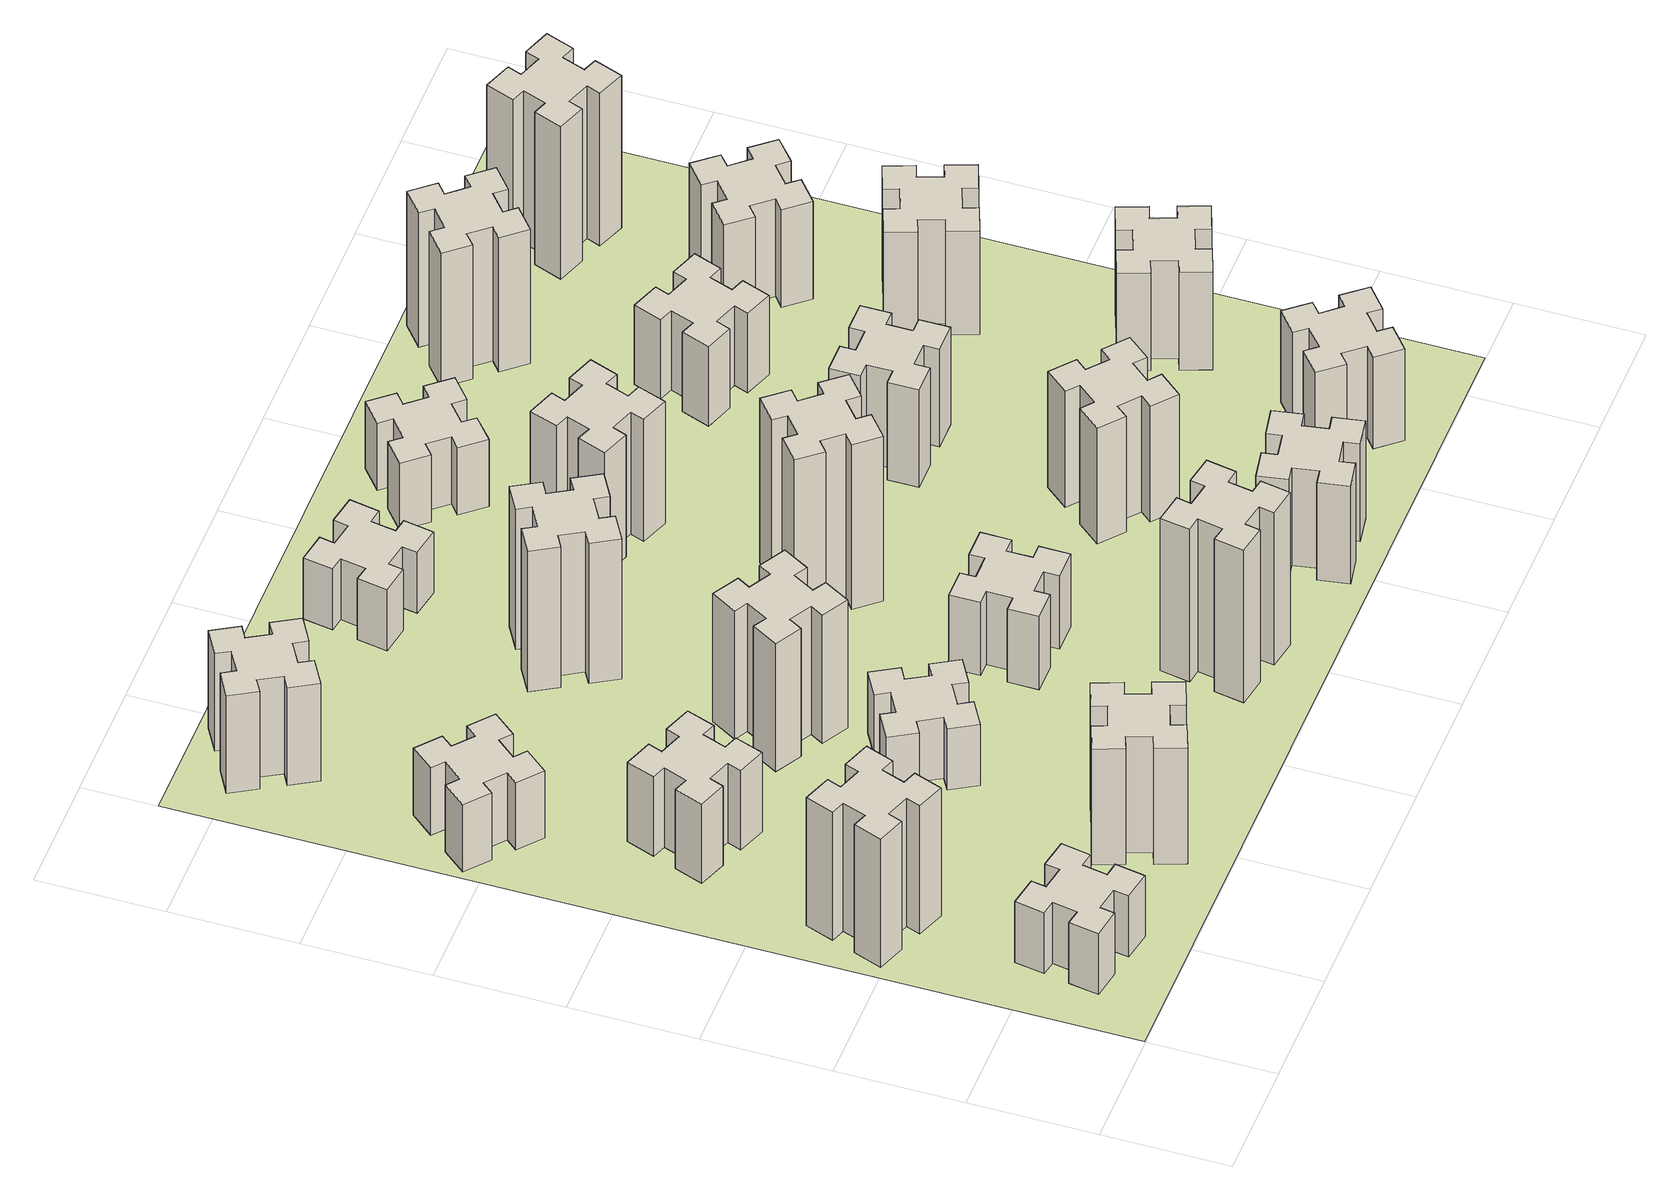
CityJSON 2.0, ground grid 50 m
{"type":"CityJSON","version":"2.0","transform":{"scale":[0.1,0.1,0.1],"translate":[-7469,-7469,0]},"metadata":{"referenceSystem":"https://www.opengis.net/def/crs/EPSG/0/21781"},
"CityObjects":{
"building1":{"type":"Building","attributes":{"class":"1000","function":"1000","usage":"1000","yearOfConstruction":2016,"roofType":"1000","measuredHeight":30,"storeysAboveGround":30,"storeysBelowGround":0},"geometry":[{"type":"Solid","lod":"1","boundaries":[[[[0,1,2,3,4,5,6,7,8,9,10,11,12,13,14,15,16,17,18,19]],[[17,16,20,21]],[[16,15,22,20]],[[15,14,23,22]],[[14,13,24,23]],[[13,12,25,24]],[[12,11,26,25]],[[11,10,27,26]],[[10,9,28,27]],[[9,8,29,28]],[[8,7,30,29]],[[7,6,31,30]],[[6,5,32,31]],[[5,4,33,32]],[[4,3,34,33]],[[3,2,35,34]],[[2,1,36,35]],[[1,0,37,36]],[[0,19,38,37]],[[19,18,39,38]],[[18,17,21,39]],[[24,25,26,27,28,29,30,31,32,33,34,35,36,37,38,39,21,20,22,23]]]]}]},
"building2":{"type":"Building","attributes":{"class":"1000","function":"1000","usage":"1000","yearOfConstruction":2016,"roofType":"1000","measuredHeight":63,"storeysAboveGround":30,"storeysBelowGround":0},"geometry":[{"type":"Solid","lod":"1","boundaries":[[[[40,41,42,43,44,45,46,47,48,49,50,51,52,53,54,55,56,57,58,59]],[[57,56,60,61]],[[56,55,62,60]],[[55,54,63,62]],[[54,53,64,63]],[[53,52,65,64]],[[52,51,66,65]],[[51,50,67,66]],[[50,49,68,67]],[[49,48,69,68]],[[48,47,70,69]],[[47,46,71,70]],[[46,45,72,71]],[[45,44,73,72]],[[44,43,74,73]],[[43,42,75,74]],[[42,41,76,75]],[[41,40,77,76]],[[40,59,78,77]],[[59,58,79,78]],[[58,57,61,79]],[[64,65,66,67,68,69,70,71,72,73,74,75,76,77,78,79,61,60,62,63]]]]}]},
"building3":{"type":"Building","attributes":{"class":"1000","function":"1000","usage":"1000","yearOfConstruction":2016,"roofType":"1000","measuredHeight":39,"storeysAboveGround":30,"storeysBelowGround":0},"geometry":[{"type":"Solid","lod":"1","boundaries":[[[[80,81,82,83,84,85,86,87,88,89,90,91,92,93,94,95,96,97,98,99]],[[97,96,100,101]],[[96,95,102,100]],[[95,94,103,102]],[[94,93,104,103]],[[93,92,105,104]],[[92,91,106,105]],[[91,90,107,106]],[[90,89,108,107]],[[89,88,109,108]],[[88,87,110,109]],[[87,86,111,110]],[[86,85,112,111]],[[85,84,113,112]],[[84,83,114,113]],[[83,82,115,114]],[[82,81,116,115]],[[81,80,117,116]],[[80,99,118,117]],[[99,98,119,118]],[[98,97,101,119]],[[104,105,106,107,108,109,110,111,112,113,114,115,116,117,118,119,101,100,102,103]]]]}]},
"building4":{"type":"Building","attributes":{"class":"1000","function":"1000","usage":"1000","yearOfConstruction":2016,"roofType":"1000","measuredHeight":33,"storeysAboveGround":30,"storeysBelowGround":0},"geometry":[{"type":"Solid","lod":"1","boundaries":[[[[120,121,122,123,124,125,126,127,128,129,130,131,132,133,134,135,136,137,138,139]],[[137,136,140,141]],[[136,135,142,140]],[[135,134,143,142]],[[134,133,144,143]],[[133,132,145,144]],[[132,131,146,145]],[[131,130,147,146]],[[130,129,148,147]],[[129,128,149,148]],[[128,127,150,149]],[[127,126,151,150]],[[126,125,152,151]],[[125,124,153,152]],[[124,123,154,153]],[[123,122,155,154]],[[122,121,156,155]],[[121,120,157,156]],[[120,139,158,157]],[[139,138,159,158]],[[138,137,141,159]],[[144,145,146,147,148,149,150,151,152,153,154,155,156,157,158,159,141,140,142,143]]]]}]},
"building5":{"type":"Building","attributes":{"class":"1000","function":"1000","usage":"1000","yearOfConstruction":2016,"roofType":"1000","measuredHeight":57,"storeysAboveGround":30,"storeysBelowGround":0},"geometry":[{"type":"Solid","lod":"1","boundaries":[[[[160,161,162,163,164,165,166,167,168,169,170,171,172,173,174,175,176,177,178,179]],[[177,176,180,181]],[[176,175,182,180]],[[175,174,183,182]],[[174,173,184,183]],[[173,172,185,184]],[[172,171,186,185]],[[171,170,187,186]],[[170,169,188,187]],[[169,168,189,188]],[[168,167,190,189]],[[167,166,191,190]],[[166,165,192,191]],[[165,164,193,192]],[[164,163,194,193]],[[163,162,195,194]],[[162,161,196,195]],[[161,160,197,196]],[[160,179,198,197]],[[179,178,199,198]],[[178,177,181,199]],[[184,185,186,187,188,189,190,191,192,193,194,195,196,197,198,199,181,180,182,183]]]]}]},
"building6":{"type":"Building","attributes":{"class":"1000","function":"1000","usage":"1000","yearOfConstruction":2016,"roofType":"1000","measuredHeight":48,"storeysAboveGround":30,"storeysBelowGround":0},"geometry":[{"type":"Solid","lod":"1","boundaries":[[[[200,201,202,203,204,205,206,207,208,209,210,211,212,213,214,215,216,217,218,219]],[[217,216,220,221]],[[216,215,222,220]],[[215,214,223,222]],[[214,213,224,223]],[[213,212,225,224]],[[212,211,226,225]],[[211,210,227,226]],[[210,209,228,227]],[[209,208,229,228]],[[208,207,230,229]],[[207,206,231,230]],[[206,205,232,231]],[[205,204,233,232]],[[204,203,234,233]],[[203,202,235,234]],[[202,201,236,235]],[[201,200,237,236]],[[200,219,238,237]],[[219,218,239,238]],[[218,217,221,239]],[[224,225,226,227,228,229,230,231,232,233,234,235,236,237,238,239,221,220,222,223]]]]}]},
"building7":{"type":"Building","attributes":{"class":"1000","function":"1000","usage":"1000","yearOfConstruction":2016,"roofType":"1000","measuredHeight":30,"storeysAboveGround":30,"storeysBelowGround":0},"geometry":[{"type":"Solid","lod":"1","boundaries":[[[[240,241,242,243,244,245,246,247,248,249,250,251,252,253,254,255,256,257,258,259]],[[257,256,260,261]],[[256,255,262,260]],[[255,254,263,262]],[[254,253,264,263]],[[253,252,265,264]],[[252,251,266,265]],[[251,250,267,266]],[[250,249,268,267]],[[249,248,269,268]],[[248,247,270,269]],[[247,246,271,270]],[[246,245,272,271]],[[245,244,273,272]],[[244,243,274,273]],[[243,242,275,274]],[[242,241,276,275]],[[241,240,277,276]],[[240,259,278,277]],[[259,258,279,278]],[[258,257,261,279]],[[264,265,266,267,268,269,270,271,272,273,274,275,276,277,278,279,261,260,262,263]]]]}]},
"building8":{"type":"Building","attributes":{"class":"1000","function":"1000","usage":"1000","yearOfConstruction":2016,"roofType":"1000","measuredHeight":63,"storeysAboveGround":30,"storeysBelowGround":0},"geometry":[{"type":"Solid","lod":"1","boundaries":[[[[280,281,282,283,284,285,286,287,288,289,290,291,292,293,294,295,296,297,298,299]],[[297,296,300,301]],[[296,295,302,300]],[[295,294,303,302]],[[294,293,304,303]],[[293,292,305,304]],[[292,291,306,305]],[[291,290,307,306]],[[290,289,308,307]],[[289,288,309,308]],[[288,287,310,309]],[[287,286,311,310]],[[286,285,312,311]],[[285,284,313,312]],[[284,283,314,313]],[[283,282,315,314]],[[282,281,316,315]],[[281,280,317,316]],[[280,299,318,317]],[[299,298,319,318]],[[298,297,301,319]],[[304,305,306,307,308,309,310,311,312,313,314,315,316,317,318,319,301,300,302,303]]]]}]},
"building9":{"type":"Building","attributes":{"class":"1000","function":"1000","usage":"1000","yearOfConstruction":2016,"roofType":"1000","measuredHeight":69,"storeysAboveGround":30,"storeysBelowGround":0},"geometry":[{"type":"Solid","lod":"1","boundaries":[[[[320,321,322,323,324,325,326,327,328,329,330,331,332,333,334,335,336,337,338,339]],[[337,336,340,341]],[[336,335,342,340]],[[335,334,343,342]],[[334,333,344,343]],[[333,332,345,344]],[[332,331,346,345]],[[331,330,347,346]],[[330,329,348,347]],[[329,328,349,348]],[[328,327,350,349]],[[327,326,351,350]],[[326,325,352,351]],[[325,324,353,352]],[[324,323,354,353]],[[323,322,355,354]],[[322,321,356,355]],[[321,320,357,356]],[[320,339,358,357]],[[339,338,359,358]],[[338,337,341,359]],[[344,345,346,347,348,349,350,351,352,353,354,355,356,357,358,359,341,340,342,343]]]]}]},
"building10":{"type":"Building","attributes":{"class":"1000","function":"1000","usage":"1000","yearOfConstruction":2016,"roofType":"1000","measuredHeight":75,"storeysAboveGround":30,"storeysBelowGround":0},"geometry":[{"type":"Solid","lod":"1","boundaries":[[[[360,361,362,363,364,365,366,367,368,369,370,371,372,373,374,375,376,377,378,379]],[[377,376,380,381]],[[376,375,382,380]],[[375,374,383,382]],[[374,373,384,383]],[[373,372,385,384]],[[372,371,386,385]],[[371,370,387,386]],[[370,369,388,387]],[[369,368,389,388]],[[368,367,390,389]],[[367,366,391,390]],[[366,365,392,391]],[[365,364,393,392]],[[364,363,394,393]],[[363,362,395,394]],[[362,361,396,395]],[[361,360,397,396]],[[360,379,398,397]],[[379,378,399,398]],[[378,377,381,399]],[[384,385,386,387,388,389,390,391,392,393,394,395,396,397,398,399,381,380,382,383]]]]}]},
"building11":{"type":"Building","attributes":{"class":"1000","function":"1000","usage":"1000","yearOfConstruction":2016,"roofType":"1000","measuredHeight":36,"storeysAboveGround":30,"storeysBelowGround":0},"geometry":[{"type":"Solid","lod":"1","boundaries":[[[[400,401,402,403,404,405,406,407,408,409,410,411,412,413,414,415,416,417,418,419]],[[417,416,420,421]],[[416,415,422,420]],[[415,414,423,422]],[[414,413,424,423]],[[413,412,425,424]],[[412,411,426,425]],[[411,410,427,426]],[[410,409,428,427]],[[409,408,429,428]],[[408,407,430,429]],[[407,406,431,430]],[[406,405,432,431]],[[405,404,433,432]],[[404,403,434,433]],[[403,402,435,434]],[[402,401,436,435]],[[401,400,437,436]],[[400,419,438,437]],[[419,418,439,438]],[[418,417,421,439]],[[424,425,426,427,428,429,430,431,432,433,434,435,436,437,438,439,421,420,422,423]]]]}]},
"building12":{"type":"Building","attributes":{"class":"1000","function":"1000","usage":"1000","yearOfConstruction":2016,"roofType":"1000","measuredHeight":30,"storeysAboveGround":30,"storeysBelowGround":0},"geometry":[{"type":"Solid","lod":"1","boundaries":[[[[440,441,442,443,444,445,446,447,448,449,450,451,452,453,454,455,456,457,458,459]],[[457,456,460,461]],[[456,455,462,460]],[[455,454,463,462]],[[454,453,464,463]],[[453,452,465,464]],[[452,451,466,465]],[[451,450,467,466]],[[450,449,468,467]],[[449,448,469,468]],[[448,447,470,469]],[[447,446,471,470]],[[446,445,472,471]],[[445,444,473,472]],[[444,443,474,473]],[[443,442,475,474]],[[442,441,476,475]],[[441,440,477,476]],[[440,459,478,477]],[[459,458,479,478]],[[458,457,461,479]],[[464,465,466,467,468,469,470,471,472,473,474,475,476,477,478,479,461,460,462,463]]]]}]},
"building13":{"type":"Building","attributes":{"class":"1000","function":"1000","usage":"1000","yearOfConstruction":2016,"roofType":"1000","measuredHeight":81,"storeysAboveGround":30,"storeysBelowGround":0},"geometry":[{"type":"Solid","lod":"1","boundaries":[[[[480,481,482,483,484,485,486,487,488,489,490,491,492,493,494,495,496,497,498,499]],[[497,496,500,501]],[[496,495,502,500]],[[495,494,503,502]],[[494,493,504,503]],[[493,492,505,504]],[[492,491,506,505]],[[491,490,507,506]],[[490,489,508,507]],[[489,488,509,508]],[[488,487,510,509]],[[487,486,511,510]],[[486,485,512,511]],[[485,484,513,512]],[[484,483,514,513]],[[483,482,515,514]],[[482,481,516,515]],[[481,480,517,516]],[[480,499,518,517]],[[499,498,519,518]],[[498,497,501,519]],[[504,505,506,507,508,509,510,511,512,513,514,515,516,517,518,519,501,500,502,503]]]]}]},
"building14":{"type":"Building","attributes":{"class":"1000","function":"1000","usage":"1000","yearOfConstruction":2016,"roofType":"1000","measuredHeight":60,"storeysAboveGround":30,"storeysBelowGround":0},"geometry":[{"type":"Solid","lod":"1","boundaries":[[[[520,521,522,523,524,525,526,527,528,529,530,531,532,533,534,535,536,537,538,539]],[[537,536,540,541]],[[536,535,542,540]],[[535,534,543,542]],[[534,533,544,543]],[[533,532,545,544]],[[532,531,546,545]],[[531,530,547,546]],[[530,529,548,547]],[[529,528,549,548]],[[528,527,550,549]],[[527,526,551,550]],[[526,525,552,551]],[[525,524,553,552]],[[524,523,554,553]],[[523,522,555,554]],[[522,521,556,555]],[[521,520,557,556]],[[520,539,558,557]],[[539,538,559,558]],[[538,537,541,559]],[[544,545,546,547,548,549,550,551,552,553,554,555,556,557,558,559,541,540,542,543]]]]}]},
"building15":{"type":"Building","attributes":{"class":"1000","function":"1000","usage":"1000","yearOfConstruction":2016,"roofType":"1000","measuredHeight":48,"storeysAboveGround":30,"storeysBelowGround":0},"geometry":[{"type":"Solid","lod":"1","boundaries":[[[[560,561,562,563,564,565,566,567,568,569,570,571,572,573,574,575,576,577,578,579]],[[577,576,580,581]],[[576,575,582,580]],[[575,574,583,582]],[[574,573,584,583]],[[573,572,585,584]],[[572,571,586,585]],[[571,570,587,586]],[[570,569,588,587]],[[569,568,589,588]],[[568,567,590,589]],[[567,566,591,590]],[[566,565,592,591]],[[565,564,593,592]],[[564,563,594,593]],[[563,562,595,594]],[[562,561,596,595]],[[561,560,597,596]],[[560,579,598,597]],[[579,578,599,598]],[[578,577,581,599]],[[584,585,586,587,588,589,590,591,592,593,594,595,596,597,598,599,581,580,582,583]]]]}]},
"building16":{"type":"Building","attributes":{"class":"1000","function":"1000","usage":"1000","yearOfConstruction":2016,"roofType":"1000","measuredHeight":33,"storeysAboveGround":30,"storeysBelowGround":0},"geometry":[{"type":"Solid","lod":"1","boundaries":[[[[600,601,602,603,604,605,606,607,608,609,610,611,612,613,614,615,616,617,618,619]],[[617,616,620,621]],[[616,615,622,620]],[[615,614,623,622]],[[614,613,624,623]],[[613,612,625,624]],[[612,611,626,625]],[[611,610,627,626]],[[610,609,628,627]],[[609,608,629,628]],[[608,607,630,629]],[[607,606,631,630]],[[606,605,632,631]],[[605,604,633,632]],[[604,603,634,633]],[[603,602,635,634]],[[602,601,636,635]],[[601,600,637,636]],[[600,619,638,637]],[[619,618,639,638]],[[618,617,621,639]],[[624,625,626,627,628,629,630,631,632,633,634,635,636,637,638,639,621,620,622,623]]]]}]},
"building17":{"type":"Building","attributes":{"class":"1000","function":"1000","usage":"1000","yearOfConstruction":2016,"roofType":"1000","measuredHeight":57,"storeysAboveGround":30,"storeysBelowGround":0},"geometry":[{"type":"Solid","lod":"1","boundaries":[[[[640,641,642,643,644,645,646,647,648,649,650,651,652,653,654,655,656,657,658,659]],[[657,656,660,661]],[[656,655,662,660]],[[655,654,663,662]],[[654,653,664,663]],[[653,652,665,664]],[[652,651,666,665]],[[651,650,667,666]],[[650,649,668,667]],[[649,648,669,668]],[[648,647,670,669]],[[647,646,671,670]],[[646,645,672,671]],[[645,644,673,672]],[[644,643,674,673]],[[643,642,675,674]],[[642,641,676,675]],[[641,640,677,676]],[[640,659,678,677]],[[659,658,679,678]],[[658,657,661,679]],[[664,665,666,667,668,669,670,671,672,673,674,675,676,677,678,679,661,660,662,663]]]]}]},
"building18":{"type":"Building","attributes":{"class":"1000","function":"1000","usage":"1000","yearOfConstruction":2016,"roofType":"1000","measuredHeight":48,"storeysAboveGround":30,"storeysBelowGround":0},"geometry":[{"type":"Solid","lod":"1","boundaries":[[[[680,681,682,683,684,685,686,687,688,689,690,691,692,693,694,695,696,697,698,699]],[[697,696,700,701]],[[696,695,702,700]],[[695,694,703,702]],[[694,693,704,703]],[[693,692,705,704]],[[692,691,706,705]],[[691,690,707,706]],[[690,689,708,707]],[[689,688,709,708]],[[688,687,710,709]],[[687,686,711,710]],[[686,685,712,711]],[[685,684,713,712]],[[684,683,714,713]],[[683,682,715,714]],[[682,681,716,715]],[[681,680,717,716]],[[680,699,718,717]],[[699,698,719,718]],[[698,697,701,719]],[[704,705,706,707,708,709,710,711,712,713,714,715,716,717,718,719,701,700,702,703]]]]}]},
"building19":{"type":"Building","attributes":{"class":"1000","function":"1000","usage":"1000","yearOfConstruction":2016,"roofType":"1000","measuredHeight":45,"storeysAboveGround":30,"storeysBelowGround":0},"geometry":[{"type":"Solid","lod":"1","boundaries":[[[[720,721,722,723,724,725,726,727,728,729,730,731,732,733,734,735,736,737,738,739]],[[737,736,740,741]],[[736,735,742,740]],[[735,734,743,742]],[[734,733,744,743]],[[733,732,745,744]],[[732,731,746,745]],[[731,730,747,746]],[[730,729,748,747]],[[729,728,749,748]],[[728,727,750,749]],[[727,726,751,750]],[[726,725,752,751]],[[725,724,753,752]],[[724,723,754,753]],[[723,722,755,754]],[[722,721,756,755]],[[721,720,757,756]],[[720,739,758,757]],[[739,738,759,758]],[[738,737,741,759]],[[744,745,746,747,748,749,750,751,752,753,754,755,756,757,758,759,741,740,742,743]]]]}]},
"building20":{"type":"Building","attributes":{"class":"1000","function":"1000","usage":"1000","yearOfConstruction":2016,"roofType":"1000","measuredHeight":39,"storeysAboveGround":30,"storeysBelowGround":0},"geometry":[{"type":"Solid","lod":"1","boundaries":[[[[760,761,762,763,764,765,766,767,768,769,770,771,772,773,774,775,776,777,778,779]],[[777,776,780,781]],[[776,775,782,780]],[[775,774,783,782]],[[774,773,784,783]],[[773,772,785,784]],[[772,771,786,785]],[[771,770,787,786]],[[770,769,788,787]],[[769,768,789,788]],[[768,767,790,789]],[[767,766,791,790]],[[766,765,792,791]],[[765,764,793,792]],[[764,763,794,793]],[[763,762,795,794]],[[762,761,796,795]],[[761,760,797,796]],[[760,779,798,797]],[[779,778,799,798]],[[778,777,781,799]],[[784,785,786,787,788,789,790,791,792,793,794,795,796,797,798,799,781,780,782,783]]]]}]},
"building21":{"type":"Building","attributes":{"class":"1000","function":"1000","usage":"1000","yearOfConstruction":2016,"roofType":"1000","measuredHeight":66,"storeysAboveGround":30,"storeysBelowGround":0},"geometry":[{"type":"Solid","lod":"1","boundaries":[[[[800,801,802,803,804,805,806,807,808,809,810,811,812,813,814,815,816,817,818,819]],[[817,816,820,821]],[[816,815,822,820]],[[815,814,823,822]],[[814,813,824,823]],[[813,812,825,824]],[[812,811,826,825]],[[811,810,827,826]],[[810,809,828,827]],[[809,808,829,828]],[[808,807,830,829]],[[807,806,831,830]],[[806,805,832,831]],[[805,804,833,832]],[[804,803,834,833]],[[803,802,835,834]],[[802,801,836,835]],[[801,800,837,836]],[[800,819,838,837]],[[819,818,839,838]],[[818,817,821,839]],[[824,825,826,827,828,829,830,831,832,833,834,835,836,837,838,839,821,820,822,823]]]]}]},
"building22":{"type":"Building","attributes":{"class":"1000","function":"1000","usage":"1000","yearOfConstruction":2016,"roofType":"1000","measuredHeight":48,"storeysAboveGround":30,"storeysBelowGround":0},"geometry":[{"type":"Solid","lod":"1","boundaries":[[[[840,841,842,843,844,845,846,847,848,849,850,851,852,853,854,855,856,857,858,859]],[[857,856,860,861]],[[856,855,862,860]],[[855,854,863,862]],[[854,853,864,863]],[[853,852,865,864]],[[852,851,866,865]],[[851,850,867,866]],[[850,849,868,867]],[[849,848,869,868]],[[848,847,870,869]],[[847,846,871,870]],[[846,845,872,871]],[[845,844,873,872]],[[844,843,874,873]],[[843,842,875,874]],[[842,841,876,875]],[[841,840,877,876]],[[840,859,878,877]],[[859,858,879,878]],[[858,857,861,879]],[[864,865,866,867,868,869,870,871,872,873,874,875,876,877,878,879,861,860,862,863]]]]}]},
"building23":{"type":"Building","attributes":{"class":"1000","function":"1000","usage":"1000","yearOfConstruction":2016,"roofType":"1000","measuredHeight":51,"storeysAboveGround":30,"storeysBelowGround":0},"geometry":[{"type":"Solid","lod":"1","boundaries":[[[[880,881,882,883,884,885,886,887,888,889,890,891,892,893,894,895,896,897,898,899]],[[897,896,900,901]],[[896,895,902,900]],[[895,894,903,902]],[[894,893,904,903]],[[893,892,905,904]],[[892,891,906,905]],[[891,890,907,906]],[[890,889,908,907]],[[889,888,909,908]],[[888,887,910,909]],[[887,886,911,910]],[[886,885,912,911]],[[885,884,913,912]],[[884,883,914,913]],[[883,882,915,914]],[[882,881,916,915]],[[881,880,917,916]],[[880,899,918,917]],[[899,898,919,918]],[[898,897,901,919]],[[904,905,906,907,908,909,910,911,912,913,914,915,916,917,918,919,901,900,902,903]]]]}]},
"building24":{"type":"Building","attributes":{"class":"1000","function":"1000","usage":"1000","yearOfConstruction":2016,"roofType":"1000","measuredHeight":48,"storeysAboveGround":30,"storeysBelowGround":0},"geometry":[{"type":"Solid","lod":"1","boundaries":[[[[920,921,922,923,924,925,926,927,928,929,930,931,932,933,934,935,936,937,938,939]],[[937,936,940,941]],[[936,935,942,940]],[[935,934,943,942]],[[934,933,944,943]],[[933,932,945,944]],[[932,931,946,945]],[[931,930,947,946]],[[930,929,948,947]],[[929,928,949,948]],[[928,927,950,949]],[[927,926,951,950]],[[926,925,952,951]],[[925,924,953,952]],[[924,923,954,953]],[[923,922,955,954]],[[922,921,956,955]],[[921,920,957,956]],[[920,939,958,957]],[[939,938,959,958]],[[938,937,941,959]],[[944,945,946,947,948,949,950,951,952,953,954,955,956,957,958,959,941,940,942,943]]]]}]},
"building25":{"type":"Building","attributes":{"class":"1000","function":"1000","usage":"1000","yearOfConstruction":2016,"roofType":"1000","measuredHeight":75,"storeysAboveGround":30,"storeysBelowGround":0},"geometry":[{"type":"Solid","lod":"1","boundaries":[[[[960,961,962,963,964,965,966,967,968,969,970,971,972,973,974,975,976,977,978,979]],[[977,976,980,981]],[[976,975,982,980]],[[975,974,983,982]],[[974,973,984,983]],[[973,972,985,984]],[[972,971,986,985]],[[971,970,987,986]],[[970,969,988,987]],[[969,968,989,988]],[[968,967,990,989]],[[967,966,991,990]],[[966,965,992,991]],[[965,964,993,992]],[[964,963,994,993]],[[963,962,995,994]],[[962,961,996,995]],[[961,960,997,996]],[[960,979,998,997]],[[979,978,999,998]],[[978,977,981,999]],[[984,985,986,987,988,989,990,991,992,993,994,995,996,997,998,999,981,980,982,983]]]]}]},
"landuse1":{"type":"LandUse","attributes":{"name":"plot1","function":"1010"},"geometry":[{"type":"MultiSurface","lod":"1","boundaries":[[[1000,1001,1002,1003]]]}]}
},
"vertices":[
[444,475,0],[345,492,0],[356,551,0],[237,572,0],[217,454,0],[276,444,0],[258,345,0],[199,356,0],[178,237,0],[297,217,0],[307,276,0],[405,258,0],[395,199,0],[513,178,0],[534,297,0],[475,307,0],[492,405,0],[551,395,0],[572,513,0],[454,534,0],[492,405,300],[551,395,300],[475,307,300],[534,297,300],[513,178,300],[395,199,300],[405,258,300],[307,276,300],[297,217,300],[178,237,300],[199,356,300],[258,345,300],[276,444,300],[217,454,300],[237,572,300],[356,551,300],[345,492,300],[444,475,300],[454,534,300],[572,513,300],
[189,1200,0],[155,1106,0],[99,1127,0],[57,1014,0],[170,973,0],[191,1029,0],[285,995,0],[264,939,0],[377,897,0],[418,1010,0],[362,1031,0],[396,1125,0],[452,1104,0],[493,1217,0],[380,1258,0],[360,1202,0],[266,1236,0],[287,1292,0],[174,1333,0],[133,1220,0],[266,1236,630],[287,1292,630],[360,1202,630],[380,1258,630],[493,1217,630],[452,1104,630],[396,1125,630],[362,1031,630],[418,1010,630],[377,897,630],[264,939,630],[285,995,630],[191,1029,630],[170,973,630],[57,1014,630],[99,1127,630],[155,1106,630],[189,1200,630],[133,1220,630],[174,1333,630],
[389,1940,0],[355,1846,0],[299,1867,0],[257,1754,0],[370,1713,0],[391,1769,0],[485,1735,0],[464,1679,0],[577,1637,0],[618,1750,0],[562,1771,0],[596,1865,0],[652,1844,0],[693,1957,0],[580,1998,0],[560,1942,0],[466,1976,0],[487,2032,0],[374,2073,0],[333,1960,0],[466,1976,390],[487,2032,390],[560,1942,390],[580,1998,390],[693,1957,390],[652,1844,390],[596,1865,390],[562,1771,390],[618,1750,390],[577,1637,390],[464,1679,390],[485,1735,390],[391,1769,390],[370,1713,390],[257,1754,390],[299,1867,390],[355,1846,390],[389,1940,390],[333,1960,390],[374,2073,390],
[223,2704,0],[159,2628,0],[113,2666,0],[36,2574,0],[128,2497,0],[166,2543,0],[243,2479,0],[204,2433,0],[296,2356,0],[373,2448,0],[327,2486,0],[392,2563,0],[438,2524,0],[515,2616,0],[423,2693,0],[384,2647,0],[308,2712,0],[346,2758,0],[254,2835,0],[177,2743,0],[308,2712,330],[346,2758,330],[384,2647,330],[423,2693,330],[515,2616,330],[438,2524,330],[392,2563,330],[327,2486,330],[373,2448,330],[296,2356,330],[204,2433,330],[243,2479,330],[166,2543,330],[128,2497,330],[36,2574,330],[113,2666,330],[159,2628,330],[223,2704,330],[177,2743,330],[254,2835,330],
[1136,366,0],[1102,460,0],[1158,480,0],[1117,593,0],[1004,552,0],[1025,496,0],[931,462,0],[910,518,0],[797,477,0],[839,364,0],[895,385,0],[929,291,0],[873,270,0],[914,157,0],[1027,199,0],[1006,255,0],[1100,289,0],[1120,233,0],[1233,274,0],[1192,387,0],[1100,289,570],[1120,233,570],[1006,255,570],[1027,199,570],[914,157,570],[873,270,570],[929,291,570],[895,385,570],[839,364,570],[797,477,570],[910,518,570],[931,462,570],[1025,496,570],[1004,552,570],[1117,593,570],[1158,480,570],[1102,460,570],[1136,366,570],[1192,387,570],[1233,274,570],
[496,3447,0],[446,3534,0],[498,3564,0],[438,3668,0],[334,3608,0],[364,3556,0],[277,3506,0],[247,3558,0],[143,3498,0],[203,3394,0],[255,3424,0],[305,3337,0],[253,3307,0],[313,3203,0],[417,3263,0],[387,3315,0],[474,3365,0],[504,3313,0],[608,3373,0],[548,3477,0],[474,3365,480],[504,3313,480],[387,3315,480],[417,3263,480],[313,3203,480],[253,3307,480],[305,3337,480],[255,3424,480],[203,3394,480],[143,3498,480],[247,3558,480],[277,3506,480],[364,3556,480],[334,3608,480],[438,3668,480],[498,3564,480],[446,3534,480],[496,3447,480],[548,3477,480],[608,3373,480],
[995,1204,0],[1045,1117,0],[993,1087,0],[1053,983,0],[1157,1043,0],[1127,1095,0],[1214,1145,0],[1244,1093,0],[1348,1153,0],[1288,1257,0],[1236,1227,0],[1186,1314,0],[1238,1344,0],[1178,1448,0],[1074,1388,0],[1104,1336,0],[1017,1286,0],[987,1338,0],[883,1278,0],[943,1174,0],[1017,1286,300],[987,1338,300],[1104,1336,300],[1074,1388,300],[1178,1448,300],[1238,1344,300],[1186,1314,300],[1236,1227,300],[1288,1257,300],[1348,1153,300],[1244,1093,300],[1214,1145,300],[1127,1095,300],[1157,1043,300],[1053,983,300],[993,1087,300],[1045,1117,300],[995,1204,300],[943,1174,300],[883,1278,300],
[1186,1657,0],[1236,1744,0],[1288,1714,0],[1348,1818,0],[1244,1878,0],[1214,1826,0],[1127,1876,0],[1157,1928,0],[1053,1988,0],[993,1884,0],[1045,1854,0],[995,1767,0],[943,1797,0],[883,1693,0],[987,1633,0],[1017,1685,0],[1104,1635,0],[1074,1583,0],[1178,1523,0],[1238,1627,0],[1104,1635,630],[1074,1583,630],[1017,1685,630],[987,1633,630],[883,1693,630],[943,1797,630],[995,1767,630],[1045,1854,630],[993,1884,630],[1053,1988,630],[1157,1928,630],[1127,1876,630],[1214,1826,630],[1244,1878,630],[1348,1818,630],[1288,1714,630],[1236,1744,630],[1186,1657,630],[1238,1627,630],[1178,1523,630],
[1227,2475,0],[1314,2525,0],[1344,2473,0],[1448,2533,0],[1388,2637,0],[1336,2607,0],[1286,2694,0],[1338,2724,0],[1278,2828,0],[1174,2768,0],[1204,2716,0],[1117,2666,0],[1087,2718,0],[983,2658,0],[1043,2554,0],[1095,2584,0],[1145,2497,0],[1093,2467,0],[1153,2363,0],[1257,2423,0],[1145,2497,690],[1093,2467,690],[1095,2584,690],[1043,2554,690],[983,2658,690],[1087,2718,690],[1117,2666,690],[1204,2716,690],[1174,2768,690],[1278,2828,690],[1338,2724,690],[1286,2694,690],[1336,2607,690],[1388,2637,690],[1448,2533,690],[1344,2473,690],[1314,2525,690],[1227,2475,690],[1257,2423,690],[1153,2363,690],
[1887,276,0],[1985,258,0],[1975,199,0],[2093,178,0],[2114,297,0],[2055,307,0],[2072,405,0],[2131,395,0],[2152,513,0],[2034,534,0],[2024,475,0],[1925,492,0],[1936,551,0],[1817,572,0],[1797,454,0],[1856,444,0],[1838,345,0],[1779,356,0],[1758,237,0],[1877,217,0],[1838,345,750],[1779,356,750],[1856,444,750],[1797,454,750],[1817,572,750],[1936,551,750],[1925,492,750],[2024,475,750],[2034,534,750],[2152,513,750],[2131,395,750],[2072,405,750],[2055,307,750],[2114,297,750],[2093,178,750],[1975,199,750],[1985,258,750],[1887,276,750],[1877,217,750],[1758,237,750],
[1865,1065,0],[1865,1165,0],[1925,1165,0],[1925,1285,0],[1805,1285,0],[1805,1225,0],[1705,1225,0],[1705,1285,0],[1585,1285,0],[1585,1165,0],[1645,1165,0],[1645,1065,0],[1585,1065,0],[1585,945,0],[1705,945,0],[1705,1005,0],[1805,1005,0],[1805,945,0],[1925,945,0],[1925,1065,0],[1805,1005,360],[1805,945,360],[1705,1005,360],[1705,945,360],[1585,945,360],[1585,1065,360],[1645,1065,360],[1645,1165,360],[1585,1165,360],[1585,1285,360],[1705,1285,360],[1705,1225,360],[1805,1225,360],[1805,1285,360],[1925,1285,360],[1925,1165,360],[1865,1165,360],[1865,1065,360],[1925,1065,360],[1925,945,360],
[1116,3404,0],[1098,3305,0],[1039,3316,0],[1018,3197,0],[1137,3177,0],[1147,3236,0],[1245,3218,0],[1235,3159,0],[1353,3138,0],[1374,3257,0],[1315,3267,0],[1332,3365,0],[1391,3355,0],[1412,3473,0],[1294,3494,0],[1284,3435,0],[1185,3452,0],[1196,3511,0],[1077,3532,0],[1057,3414,0],[1185,3452,300],[1196,3511,300],[1284,3435,300],[1294,3494,300],[1412,3473,300],[1391,3355,300],[1332,3365,300],[1315,3267,300],[1374,3257,300],[1353,3138,300],[1235,3159,300],[1245,3218,300],[1147,3236,300],[1137,3177,300],[1018,3197,300],[1039,3316,300],[1098,3305,300],[1116,3404,300],[1057,3414,300],[1077,3532,300],
[1823,1972,0],[1746,1907,0],[1708,1953,0],[1616,1876,0],[1693,1784,0],[1739,1823,0],[1803,1746,0],[1757,1708,0],[1834,1616,0],[1926,1693,0],[1888,1739,0],[1964,1803,0],[2003,1757,0],[2095,1834,0],[2018,1926,0],[1972,1888,0],[1907,1964,0],[1953,2003,0],[1876,2095,0],[1784,2018,0],[1907,1964,810],[1953,2003,810],[1972,1888,810],[2018,1926,810],[2095,1834,810],[2003,1757,810],[1964,1803,810],[1888,1739,810],[1926,1693,810],[1834,1616,810],[1757,1708,810],[1803,1746,810],[1739,1823,810],[1693,1784,810],[1616,1876,810],[1708,1953,810],[1746,1907,810],[1823,1972,810],[1784,2018,810],[1876,2095,810],
[1942,2611,0],[1976,2705,0],[2032,2684,0],[2073,2797,0],[1960,2838,0],[1940,2782,0],[1846,2816,0],[1867,2872,0],[1754,2913,0],[1713,2800,0],[1769,2780,0],[1735,2686,0],[1679,2707,0],[1637,2594,0],[1750,2553,0],[1771,2609,0],[1865,2575,0],[1844,2519,0],[1957,2477,0],[1998,2590,0],[1865,2575,600],[1844,2519,600],[1771,2609,600],[1750,2553,600],[1637,2594,600],[1679,2707,600],[1735,2686,600],[1769,2780,600],[1713,2800,600],[1754,2913,600],[1867,2872,600],[1846,2816,600],[1940,2782,600],[1960,2838,600],[2073,2797,600],[2032,2684,600],[1976,2705,600],[1942,2611,600],[1998,2590,600],[1957,2477,600],
[2712,245,0],[2695,344,0],[2754,354,0],[2733,472,0],[2615,451,0],[2625,392,0],[2527,375,0],[2517,434,0],[2398,413,0],[2419,295,0],[2478,305,0],[2496,207,0],[2437,197,0],[2457,78,0],[2576,99,0],[2565,158,0],[2664,176,0],[2674,117,0],[2792,137,0],[2771,256,0],[2664,176,480],[2674,117,480],[2565,158,480],[2576,99,480],[2457,78,480],[2437,197,480],[2496,207,480],[2478,305,480],[2419,295,480],[2398,413,480],[2517,434,480],[2527,375,480],[2625,392,480],[2615,451,480],[2733,472,480],[2754,354,480],[2695,344,480],[2712,245,480],[2771,256,480],[2792,137,480],
[1972,3368,0],[1907,3444,0],[1953,3483,0],[1876,3575,0],[1784,3498,0],[1823,3452,0],[1746,3387,0],[1708,3433,0],[1616,3356,0],[1693,3264,0],[1739,3303,0],[1803,3226,0],[1757,3188,0],[1834,3096,0],[1926,3173,0],[1888,3219,0],[1964,3283,0],[2003,3237,0],[2095,3314,0],[2018,3406,0],[1964,3283,330],[2003,3237,330],[1888,3219,330],[1926,3173,330],[1834,3096,330],[1757,3188,330],[1803,3226,330],[1739,3303,330],[1693,3264,330],[1616,3356,330],[1708,3433,330],[1746,3387,330],[1823,3452,330],[1784,3498,330],[1876,3575,330],[1953,3483,330],[1907,3444,330],[1972,3368,330],[2018,3406,330],[2095,3314,330],
[2486,963,0],[2563,899,0],[2524,853,0],[2616,776,0],[2693,868,0],[2647,906,0],[2712,983,0],[2758,944,0],[2835,1036,0],[2743,1113,0],[2704,1067,0],[2628,1132,0],[2666,1178,0],[2574,1255,0],[2497,1163,0],[2543,1124,0],[2479,1048,0],[2433,1086,0],[2356,994,0],[2448,917,0],[2479,1048,570],[2433,1086,570],[2543,1124,570],[2497,1163,570],[2574,1255,570],[2666,1178,570],[2628,1132,570],[2704,1067,570],[2743,1113,570],[2835,1036,570],[2758,944,570],[2712,983,570],[2647,906,570],[2693,868,570],[2616,776,570],[2524,853,570],[2563,899,570],[2486,963,570],[2448,917,570],[2356,994,570],
[2545,1745,0],[2645,1745,0],[2645,1685,0],[2765,1685,0],[2765,1805,0],[2705,1805,0],[2705,1905,0],[2765,1905,0],[2765,2025,0],[2645,2025,0],[2645,1965,0],[2545,1965,0],[2545,2025,0],[2425,2025,0],[2425,1905,0],[2485,1905,0],[2485,1805,0],[2425,1805,0],[2425,1685,0],[2545,1685,0],[2485,1805,480],[2425,1805,480],[2485,1905,480],[2425,1905,480],[2425,2025,480],[2545,2025,480],[2545,1965,480],[2645,1965,480],[2645,2025,480],[2765,2025,480],[2765,1905,480],[2705,1905,480],[2705,1805,480],[2765,1805,480],[2765,1685,480],[2645,1685,480],[2645,1745,480],[2545,1745,480],[2545,1685,480],[2425,1685,480],
[3203,492,0],[3126,427,0],[3088,473,0],[2996,396,0],[3073,304,0],[3119,343,0],[3183,266,0],[3137,228,0],[3214,136,0],[3306,213,0],[3268,259,0],[3344,323,0],[3383,277,0],[3475,354,0],[3398,446,0],[3352,408,0],[3287,484,0],[3333,523,0],[3256,615,0],[3164,538,0],[3287,484,450],[3333,523,450],[3352,408,450],[3398,446,450],[3475,354,450],[3383,277,450],[3344,323,450],[3268,259,450],[3306,213,450],[3214,136,450],[3137,228,450],[3183,266,450],[3119,343,450],[3073,304,450],[2996,396,450],[3088,473,450],[3126,427,450],[3203,492,450],[3164,538,450],[3256,615,450],
[2611,2509,0],[2705,2475,0],[2684,2419,0],[2797,2377,0],[2838,2490,0],[2782,2511,0],[2816,2605,0],[2872,2584,0],[2913,2697,0],[2800,2738,0],[2780,2682,0],[2686,2716,0],[2707,2772,0],[2594,2813,0],[2553,2700,0],[2609,2680,0],[2575,2586,0],[2519,2607,0],[2477,2494,0],[2590,2453,0],[2575,2586,390],[2519,2607,390],[2609,2680,390],[2553,2700,390],[2594,2813,390],[2707,2772,390],[2686,2716,390],[2780,2682,390],[2800,2738,390],[2913,2697,390],[2872,2584,390],[2816,2605,390],[2782,2511,390],[2838,2490,390],[2797,2377,390],[2684,2419,390],[2705,2475,390],[2611,2509,390],[2590,2453,390],[2477,2494,390],
[2628,3319,0],[2704,3383,0],[2743,3337,0],[2835,3414,0],[2758,3506,0],[2712,3468,0],[2647,3544,0],[2693,3583,0],[2616,3675,0],[2524,3598,0],[2563,3552,0],[2486,3487,0],[2448,3533,0],[2356,3456,0],[2433,3364,0],[2479,3403,0],[2543,3326,0],[2497,3288,0],[2574,3196,0],[2666,3273,0],[2543,3326,660],[2497,3288,660],[2479,3403,660],[2433,3364,660],[2356,3456,660],[2448,3533,660],[2486,3487,660],[2563,3552,660],[2524,3598,660],[2616,3675,660],[2693,3583,660],[2647,3544,660],[2712,3468,660],[2758,3506,660],[2835,3414,660],[2743,3337,660],[2704,3383,660],[2628,3319,660],[2666,3273,660],[2574,3196,660],
[3315,1125,0],[3349,1031,0],[3293,1010,0],[3334,897,0],[3447,939,0],[3426,995,0],[3520,1029,0],[3540,973,0],[3653,1014,0],[3612,1127,0],[3556,1106,0],[3522,1200,0],[3578,1220,0],[3537,1333,0],[3424,1292,0],[3445,1236,0],[3351,1202,0],[3330,1258,0],[3217,1217,0],[3259,1104,0],[3351,1202,480],[3330,1258,480],[3445,1236,480],[3424,1292,480],[3537,1333,480],[3578,1220,480],[3522,1200,480],[3556,1106,480],[3612,1127,480],[3653,1014,480],[3540,973,480],[3520,1029,480],[3426,995,480],[3447,939,480],[3334,897,480],[3293,1010,480],[3349,1031,480],[3315,1125,480],[3259,1104,480],[3217,1217,480],
[3456,1946,0],[3422,2040,0],[3478,2060,0],[3437,2173,0],[3324,2132,0],[3345,2076,0],[3251,2042,0],[3230,2098,0],[3117,2057,0],[3159,1944,0],[3215,1965,0],[3249,1871,0],[3193,1850,0],[3234,1737,0],[3347,1779,0],[3326,1835,0],[3420,1869,0],[3440,1813,0],[3553,1854,0],[3512,1967,0],[3420,1869,510],[3440,1813,510],[3326,1835,510],[3347,1779,510],[3234,1737,510],[3193,1850,510],[3249,1871,510],[3215,1965,510],[3159,1944,510],[3117,2057,510],[3230,2098,510],[3251,2042,510],[3345,2076,510],[3324,2132,510],[3437,2173,510],[3478,2060,510],[3422,2040,510],[3456,1946,510],[3512,1967,510],[3553,1854,510],
[3119,2563,0],[3183,2486,0],[3137,2448,0],[3214,2356,0],[3306,2433,0],[3268,2479,0],[3344,2543,0],[3383,2497,0],[3475,2574,0],[3398,2666,0],[3352,2628,0],[3287,2704,0],[3333,2743,0],[3256,2835,0],[3164,2758,0],[3203,2712,0],[3126,2647,0],[3088,2693,0],[2996,2616,0],[3073,2524,0],[3126,2647,480],[3088,2693,480],[3203,2712,480],[3164,2758,480],[3256,2835,480],[3333,2743,480],[3287,2704,480],[3352,2628,480],[3398,2666,480],[3475,2574,480],[3383,2497,480],[3344,2543,480],[3268,2479,480],[3306,2433,480],[3214,2356,480],[3137,2448,480],[3183,2486,480],[3119,2563,480],[3073,2524,480],[2996,2616,480],
[3322,3251,0],[3356,3345,0],[3412,3324,0],[3453,3437,0],[3340,3478,0],[3320,3422,0],[3226,3456,0],[3247,3512,0],[3134,3553,0],[3093,3440,0],[3149,3420,0],[3115,3326,0],[3059,3347,0],[3017,3234,0],[3130,3193,0],[3151,3249,0],[3245,3215,0],[3224,3159,0],[3337,3117,0],[3378,3230,0],[3245,3215,750],[3224,3159,750],[3151,3249,750],[3130,3193,750],[3017,3234,750],[3059,3347,750],[3115,3326,750],[3149,3420,750],[3093,3440,750],[3134,3553,750],[3247,3512,750],[3226,3456,750],[3320,3422,750],[3340,3478,750],[3453,3437,750],[3412,3324,750],[3356,3345,750],[3322,3251,750],[3378,3230,750],[3337,3117,750],
[5,3705,0],[3705,3705,0],[3705,5,0],[5,5,0]
]}
